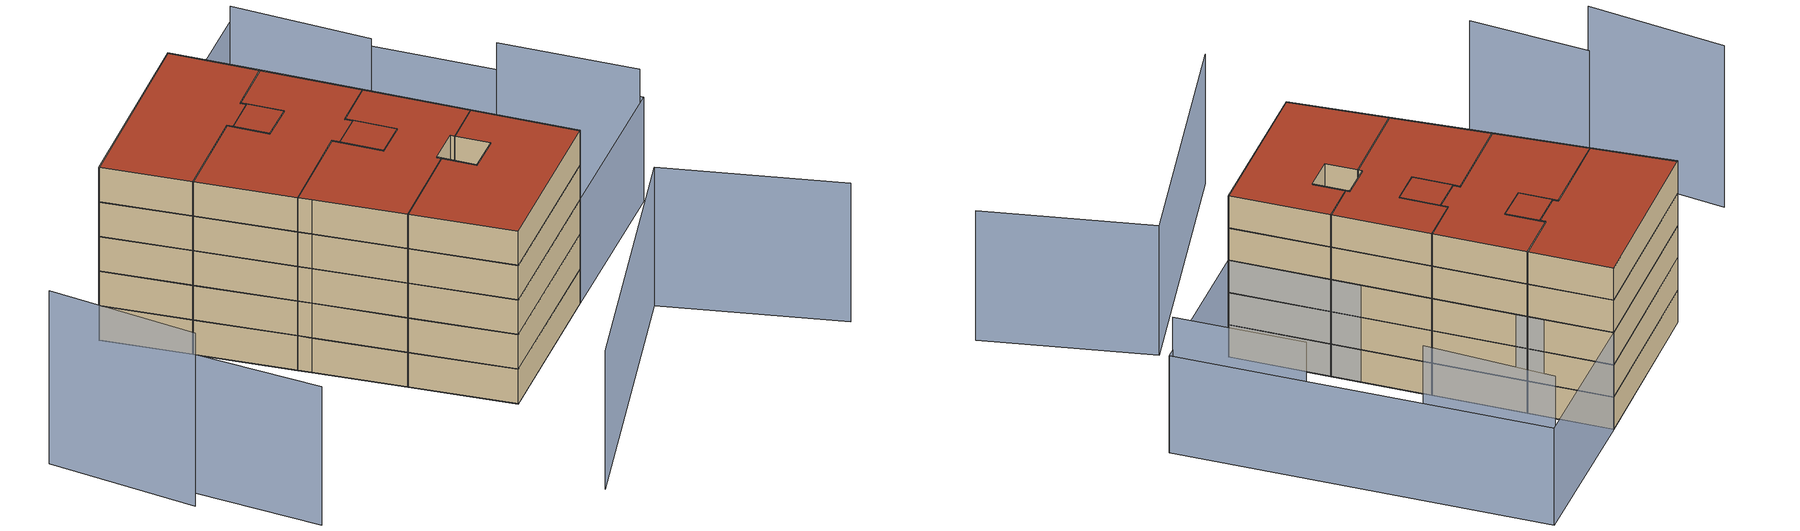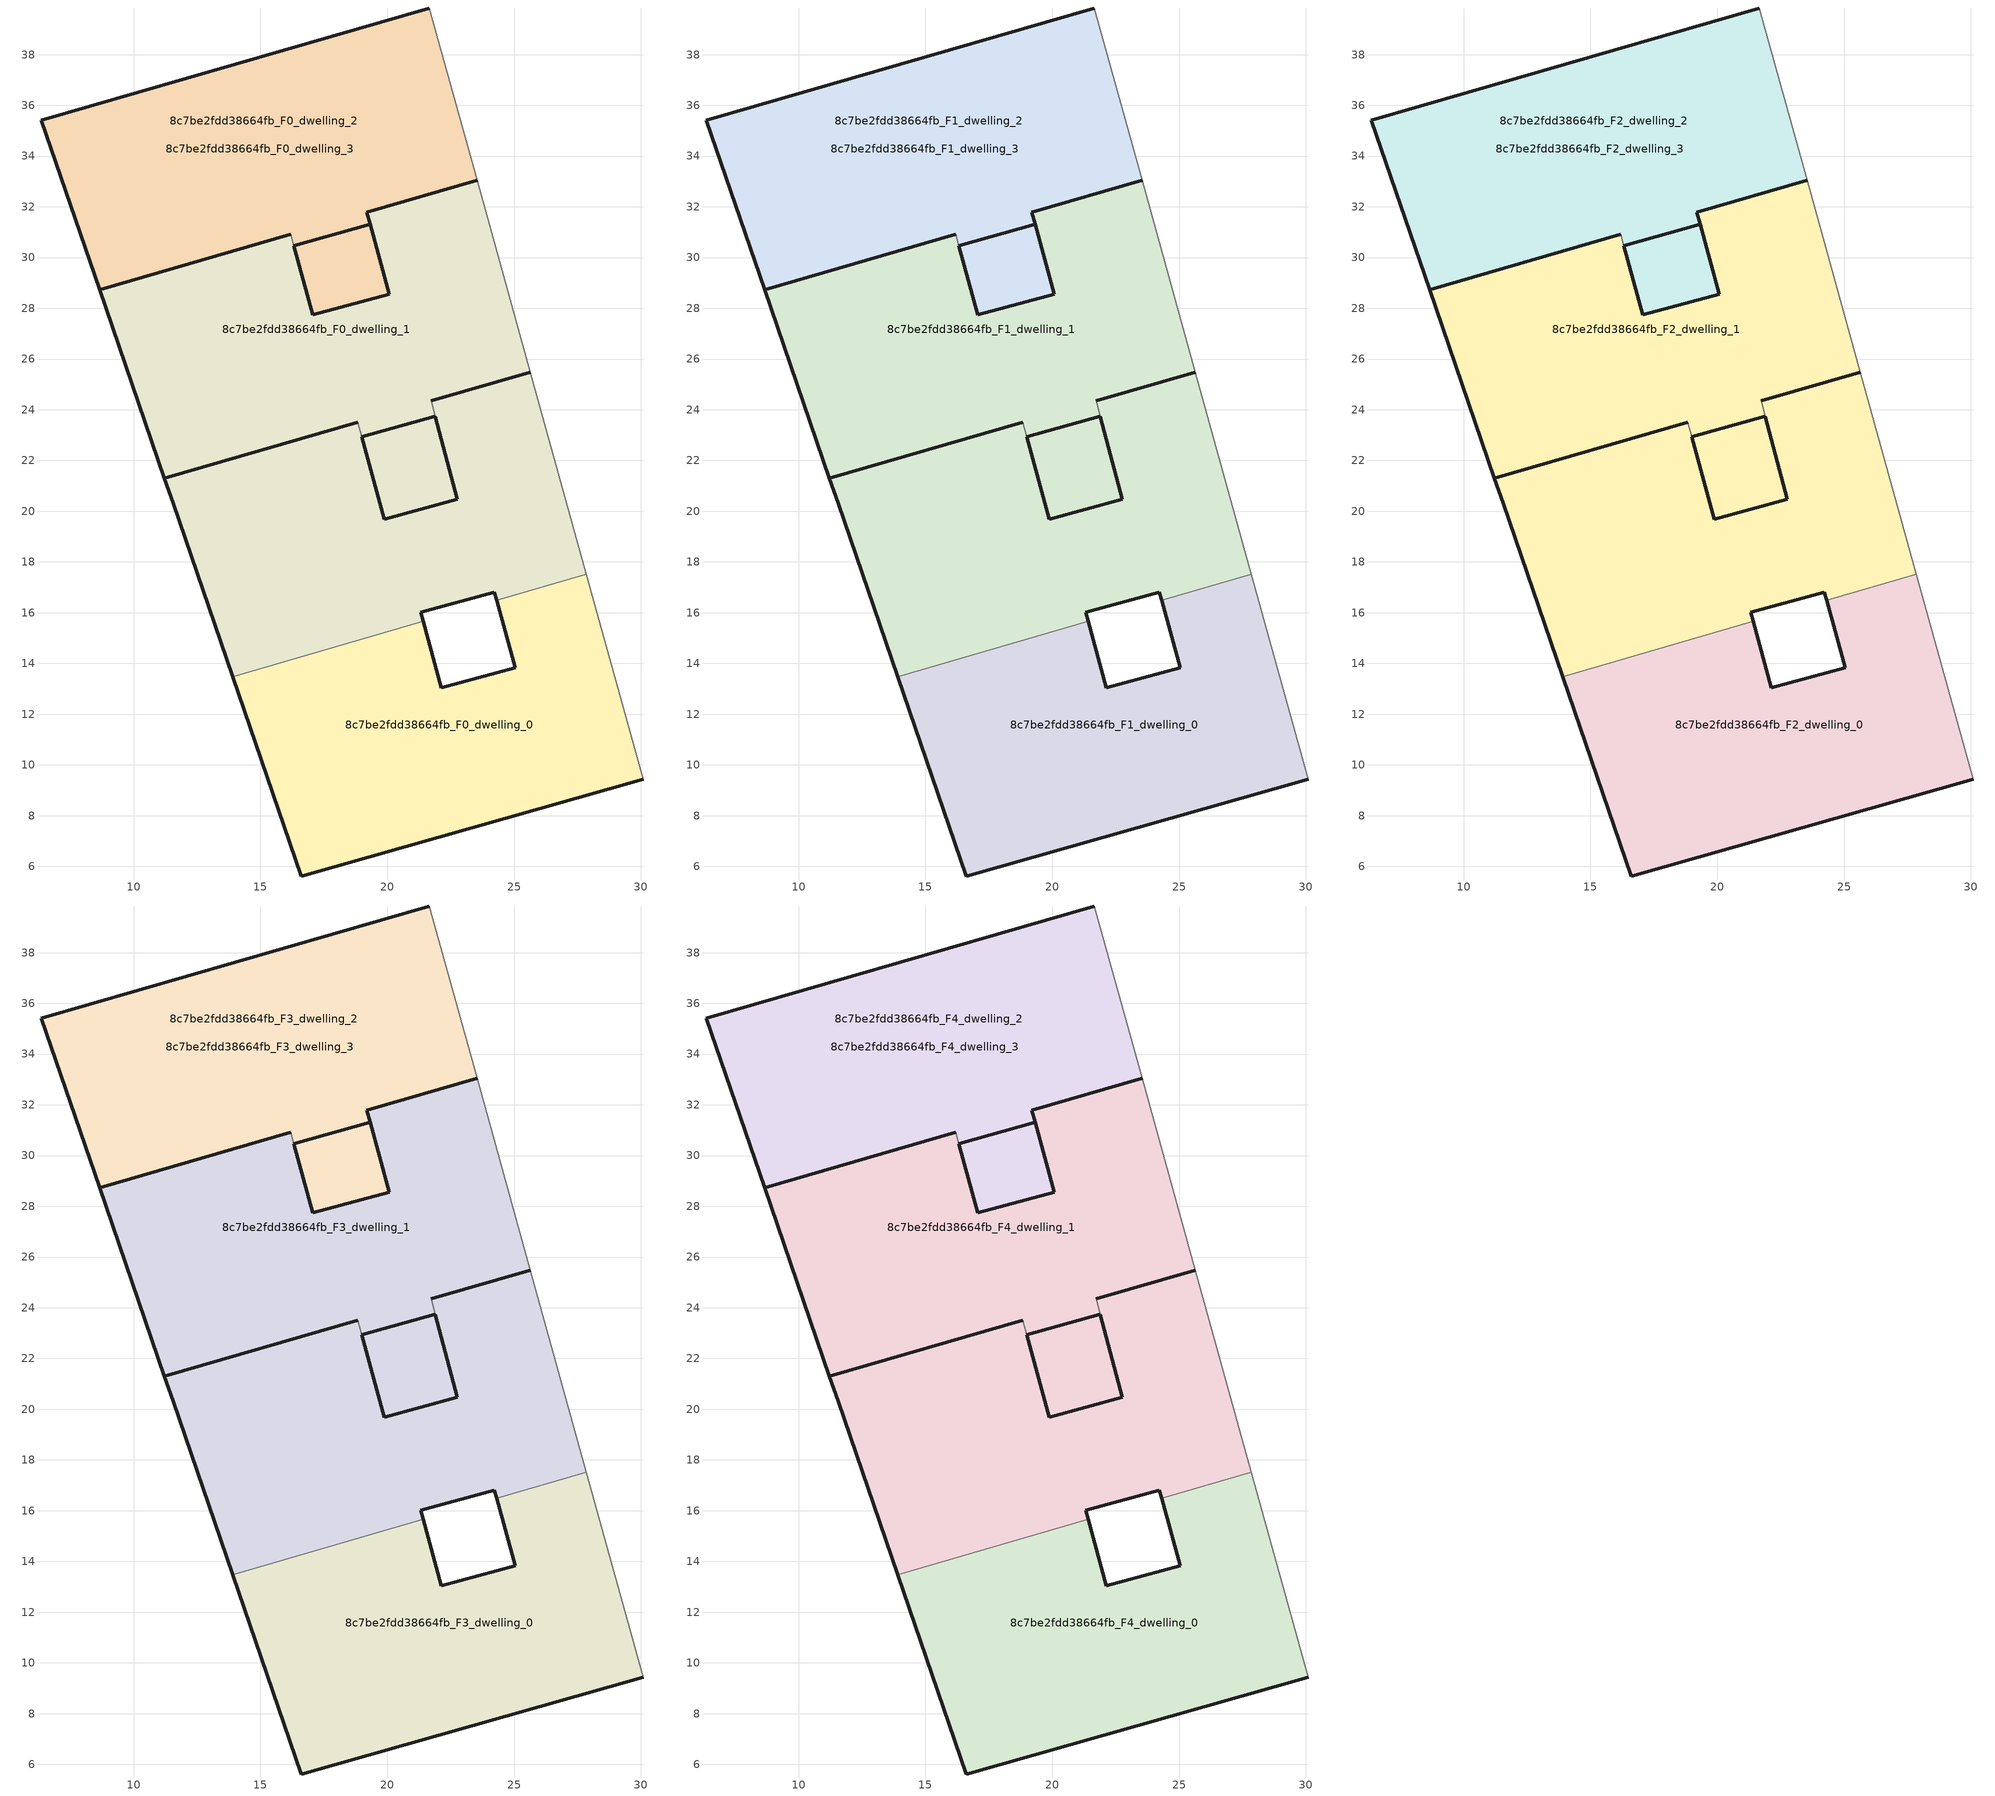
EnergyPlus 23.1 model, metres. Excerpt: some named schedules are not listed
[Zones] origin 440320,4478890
8c7be2fdd38664fb_F0_dwelling_0
 floor ground (EU_floor_Construction): 30.09,9.43 27.85,17.52 24.31,16.5 25.05,13.83 22.13,13.05 21.42,15.66 13.91,13.48 16.61,5.62 z0
 wall outside (EU_wall_Construction): 21.42,15.66 22.13,13.05 25.05,13.83 24.31,16.5 / 30.09,9.43 16.61,5.62 13.91,13.48 z0:3
 wall adiabatic (EU_wall_Construction): 27.85,17.52 30.09,9.43 z0:3
 wall to 8c7be2fdd38664fb_F0_dwelling_1 (EU_wall_Construction): 24.31,16.5 27.85,17.52 / 13.91,13.48 21.42,15.66 z0:3
8c7be2fdd38664fb_F0_dwelling_1
 floor ground (EU_floor_Construction): 25.64,25.48 23.54,33.04 19.19,31.78 19.32,31.31 19.32,31.3 20.08,28.55 17.05,27.74 16.32,30.46 16.32,30.47 16.2,30.92 16.19,30.92 8.66,28.73 11.22,21.31 18.83,23.51 18.84,23.51 18.99,22.94 21.89,23.74 21.73,24.35 z0; 27.85,17.52 25.64,25.48 21.73,24.35 21.89,23.74 21.89,23.73 22.76,20.47 19.87,19.68 18.99,22.94 18.84,23.51 11.22,21.31 11.56,20.31 13.91,13.48 21.42,15.66 21.32,16.02 24.22,16.82 24.31,16.5 z0; 18.83,23.51 11.22,21.31 18.84,23.51 z0; 22.76,20.47 21.89,23.73 21.89,23.74 18.99,22.94 19.87,19.68 z0
 wall outside (EU_wall_Construction): 18.99,22.94 19.87,19.68 22.76,20.47 21.89,23.73 21.89,23.74 / 21.73,24.35 25.64,25.48 / 24.31,16.5 24.22,16.82 21.32,16.02 21.42,15.66 / 13.91,13.48 11.56,20.31 11.22,21.31 18.83,23.51 18.84,23.51 z0:3
 wall adiabatic (EU_wall_Construction): 25.64,25.48 27.85,17.52 z0:3
 wall to 8c7be2fdd38664fb_F0_dwelling_2 (EU_wall_Construction): 18.84,23.51 18.99,22.94 / 21.89,23.74 21.73,24.35 z0:3
8c7be2fdd38664fb_F0_dwelling_2
 floor ground (EU_floor_Construction): 25.64,25.48 23.54,33.04 19.19,31.78 19.32,31.31 19.32,31.3 20.08,28.55 17.05,27.74 16.32,30.46 16.32,30.47 16.2,30.92 8.66,28.73 11.22,21.31 18.83,23.51 18.84,23.51 18.99,22.94 21.89,23.74 21.73,24.35 z0; 27.85,17.52 25.64,25.48 21.73,24.35 21.89,23.74 21.89,23.73 22.76,20.47 19.87,19.68 18.99,22.94 18.84,23.51 11.22,21.31 11.56,20.31 13.91,13.48 21.42,15.66 21.32,16.02 24.22,16.82 24.31,16.5 z0; 18.83,23.51 11.22,21.31 18.84,23.51 z0; 22.76,20.47 21.89,23.73 21.89,23.74 18.99,22.94 19.87,19.68 z0; 23.54,33.04 21.65,39.84 6.35,35.41 8.66,28.73 16.19,30.92 16.2,30.92 16.32,30.47 19.32,31.31 19.19,31.78 z0; 20.08,28.55 19.32,31.3 19.32,31.31 16.32,30.47 16.32,30.46 17.05,27.74 z0; 16.19,30.92 8.66,28.73 16.2,30.92 z0
 wall outside (EU_wall_Construction): 16.32,30.47 16.32,30.46 17.05,27.74 20.08,28.55 19.32,31.3 19.32,31.31 19.19,31.78 19.2,31.78 23.54,33.04 / 25.64,25.48 21.73,24.35 / 21.89,23.74 18.99,22.94 / 18.84,23.51 11.22,21.31 8.66,28.73 16.2,30.92 z0:3
 wall adiabatic (EU_wall_Construction): 23.54,33.04 25.64,25.48 z0:3
 wall to 8c7be2fdd38664fb_F0_dwelling_3 (EU_wall_Construction): 16.2,30.92 16.32,30.47 z0:3
8c7be2fdd38664fb_F0_dwelling_3
 floor ground (EU_floor_Construction): 25.64,25.48 23.54,33.04 19.19,31.78 19.32,31.31 19.32,31.3 20.08,28.55 17.05,27.74 16.32,30.46 16.32,30.47 16.2,30.92 8.66,28.73 11.22,21.31 18.84,23.51 18.99,22.94 21.89,23.74 21.73,24.35 z0; 16.19,30.92 8.66,28.73 16.2,30.92 z0; 23.54,33.04 21.65,39.84 6.35,35.41 8.66,28.73 16.19,30.92 16.2,30.92 16.32,30.47 19.32,31.31 19.19,31.78 z0; 20.08,28.55 19.32,31.3 19.32,31.31 16.32,30.47 16.32,30.46 17.05,27.74 z0
 wall outside (EU_wall_Construction): 16.2,30.92 8.66,28.73 6.35,35.41 21.65,39.84 / 23.54,33.04 19.19,31.78 19.32,31.31 16.32,30.47 z0:3
 wall adiabatic (EU_wall_Construction): 21.65,39.84 23.54,33.04 z0:3
8c7be2fdd38664fb_F1_dwelling_0
 floor to 8c7be2fdd38664fb_F0_dwelling_0 (EU_floor_Construction): 30.09,9.43 27.85,17.52 24.31,16.5 25.05,13.83 22.13,13.05 21.42,15.66 13.91,13.48 16.61,5.62 z3
 wall outside (EU_wall_Construction): 21.42,15.66 22.13,13.05 25.05,13.83 24.31,16.5 / 30.09,9.43 16.61,5.62 13.91,13.48 z3:6
 wall adiabatic (EU_wall_Construction): 27.85,17.52 30.09,9.43 z3:6
 wall to 8c7be2fdd38664fb_F1_dwelling_1 (EU_wall_Construction): 24.31,16.5 27.85,17.52 / 13.91,13.48 21.42,15.66 z3:6
8c7be2fdd38664fb_F1_dwelling_1
 floor outside (EU_floor_Construction): 27.85,17.52 25.64,25.48 21.73,24.35 21.89,23.74 21.89,23.73 22.76,20.47 19.87,19.68 18.99,22.94 18.84,23.51 11.22,21.31 11.56,20.31 13.91,13.48 21.42,15.66 21.32,16.02 24.22,16.82 24.31,16.5 z3; 22.76,20.47 21.89,23.73 21.89,23.74 18.99,22.94 19.87,19.68 z3
 floor to 8c7be2fdd38664fb_F0_dwelling_1 (EU_floor_Construction): 25.64,25.48 23.54,33.04 19.19,31.78 19.32,31.31 19.32,31.3 20.08,28.55 17.05,27.74 16.32,30.46 16.32,30.47 16.2,30.92 16.19,30.92 8.66,28.73 11.22,21.31 18.83,23.51 18.84,23.51 18.99,22.94 21.89,23.74 21.73,24.35 z3
 floor to 8c7be2fdd38664fb_F0_dwelling_2 (EU_floor_Construction): 18.83,23.51 11.22,21.31 18.84,23.51 z3
 wall outside (EU_wall_Construction): 18.99,22.94 19.87,19.68 22.76,20.47 21.89,23.73 21.89,23.74 / 21.73,24.35 25.64,25.48 / 24.31,16.5 24.22,16.82 21.32,16.02 21.42,15.66 / 13.91,13.48 11.56,20.31 11.22,21.31 18.83,23.51 18.84,23.51 z3:6
 wall adiabatic (EU_wall_Construction): 25.64,25.48 27.85,17.52 z3:6
 wall to 8c7be2fdd38664fb_F1_dwelling_2 (EU_wall_Construction): 18.84,23.51 18.99,22.94 / 21.89,23.74 21.73,24.35 z3:6
8c7be2fdd38664fb_F1_dwelling_2
 floor outside (EU_floor_Construction): 23.54,33.04 21.65,39.84 6.35,35.41 8.66,28.73 16.19,30.92 16.2,30.92 16.32,30.47 19.32,31.31 19.19,31.78 z3; 20.08,28.55 19.32,31.3 19.32,31.31 16.32,30.47 16.32,30.46 17.05,27.74 z3
 floor to 8c7be2fdd38664fb_F0_dwelling_2 (EU_floor_Construction): 25.64,25.48 23.54,33.04 19.19,31.78 19.32,31.31 19.32,31.3 20.08,28.55 17.05,27.74 16.32,30.46 16.32,30.47 16.2,30.92 8.66,28.73 11.22,21.31 18.83,23.51 18.84,23.51 18.99,22.94 21.89,23.74 21.73,24.35 z3; 27.85,17.52 25.64,25.48 21.73,24.35 21.89,23.74 21.89,23.73 22.76,20.47 19.87,19.68 18.99,22.94 18.84,23.51 11.22,21.31 11.56,20.31 13.91,13.48 21.42,15.66 21.32,16.02 24.22,16.82 24.31,16.5 z3; 18.83,23.51 11.22,21.31 18.84,23.51 z3; 22.76,20.47 21.89,23.73 21.89,23.74 18.99,22.94 19.87,19.68 z3
 floor to 8c7be2fdd38664fb_F0_dwelling_3 (EU_floor_Construction): 16.19,30.92 8.66,28.73 16.2,30.92 z3
 wall outside (EU_wall_Construction): 16.32,30.47 16.32,30.46 17.05,27.74 20.08,28.55 19.32,31.3 19.32,31.31 19.19,31.78 19.2,31.78 23.54,33.04 / 25.64,25.48 21.73,24.35 / 21.89,23.74 18.99,22.94 / 18.84,23.51 11.22,21.31 8.66,28.73 16.2,30.92 z3:6
 wall adiabatic (EU_wall_Construction): 23.54,33.04 25.64,25.48 z3:6
 wall to 8c7be2fdd38664fb_F1_dwelling_3 (EU_wall_Construction): 16.2,30.92 16.32,30.47 z3:6
8c7be2fdd38664fb_F1_dwelling_3
 floor to 8c7be2fdd38664fb_F0_dwelling_3 (EU_floor_Construction): 23.54,33.04 21.65,39.84 6.35,35.41 8.66,28.73 16.19,30.92 16.2,30.92 16.32,30.47 19.32,31.31 19.19,31.78 z3; 16.19,30.92 8.66,28.73 16.2,30.92 z3; 25.64,25.48 23.54,33.04 19.19,31.78 19.32,31.31 19.32,31.3 20.08,28.55 17.05,27.74 16.32,30.46 16.32,30.47 16.2,30.92 8.66,28.73 11.22,21.31 18.84,23.51 18.99,22.94 21.89,23.74 21.73,24.35 z3; 20.08,28.55 19.32,31.3 19.32,31.31 16.32,30.47 16.32,30.46 17.05,27.74 z3
 wall outside (EU_wall_Construction): 16.2,30.92 8.66,28.73 6.35,35.41 21.65,39.84 / 23.54,33.04 19.19,31.78 19.32,31.31 16.32,30.47 z3:6
 wall adiabatic (EU_wall_Construction): 21.65,39.84 23.54,33.04 z3:6
8c7be2fdd38664fb_F2_dwelling_0
 floor to 8c7be2fdd38664fb_F1_dwelling_0 (EU_floor_Construction): 30.09,9.43 27.85,17.52 24.31,16.5 25.05,13.83 22.13,13.05 21.42,15.66 13.91,13.48 16.61,5.62 z6
 wall outside (EU_wall_Construction): 21.42,15.66 22.13,13.05 25.05,13.83 24.31,16.5 / 30.09,9.43 16.61,5.62 13.91,13.48 z6:9
 wall adiabatic (EU_wall_Construction): 27.85,17.52 30.09,9.43 z6:9
 wall to 8c7be2fdd38664fb_F2_dwelling_1 (EU_wall_Construction): 24.31,16.5 27.85,17.52 / 13.91,13.48 21.42,15.66 z6:9
8c7be2fdd38664fb_F2_dwelling_1
 floor outside (EU_floor_Construction): 27.85,17.52 25.64,25.48 21.73,24.35 21.89,23.74 21.89,23.73 22.76,20.47 19.87,19.68 18.99,22.94 18.84,23.51 11.22,21.31 11.56,20.31 13.91,13.48 21.42,15.66 21.32,16.02 24.22,16.82 24.31,16.5 z6; 22.76,20.47 21.89,23.73 21.89,23.74 18.99,22.94 19.87,19.68 z6
 floor to 8c7be2fdd38664fb_F1_dwelling_1 (EU_floor_Construction): 25.64,25.48 23.54,33.04 19.19,31.78 19.32,31.31 19.32,31.3 20.08,28.55 17.05,27.74 16.32,30.46 16.32,30.47 16.2,30.92 16.19,30.92 8.66,28.73 11.22,21.31 18.83,23.51 18.84,23.51 18.99,22.94 21.89,23.74 21.73,24.35 z6
 floor to 8c7be2fdd38664fb_F1_dwelling_2 (EU_floor_Construction): 18.83,23.51 11.22,21.31 18.84,23.51 z6
 wall outside (EU_wall_Construction): 18.99,22.94 19.87,19.68 22.76,20.47 21.89,23.73 21.89,23.74 / 21.73,24.35 25.64,25.48 / 24.31,16.5 24.22,16.82 21.32,16.02 21.42,15.66 / 13.91,13.48 11.56,20.31 11.22,21.31 18.83,23.51 18.84,23.51 z6:9
 wall adiabatic (EU_wall_Construction): 25.64,25.48 27.85,17.52 z6:9
 wall to 8c7be2fdd38664fb_F2_dwelling_2 (EU_wall_Construction): 18.84,23.51 18.99,22.94 / 21.89,23.74 21.73,24.35 z6:9
8c7be2fdd38664fb_F2_dwelling_2
 floor outside (EU_floor_Construction): 23.54,33.04 21.65,39.84 6.35,35.41 8.66,28.73 16.19,30.92 16.2,30.92 16.32,30.47 19.32,31.31 19.19,31.78 z6; 20.08,28.55 19.32,31.3 19.32,31.31 16.32,30.47 16.32,30.46 17.05,27.74 z6
 floor to 8c7be2fdd38664fb_F1_dwelling_2 (EU_floor_Construction): 25.64,25.48 23.54,33.04 19.19,31.78 19.32,31.31 19.32,31.3 20.08,28.55 17.05,27.74 16.32,30.46 16.32,30.47 16.2,30.92 8.66,28.73 11.22,21.31 18.83,23.51 18.84,23.51 18.99,22.94 21.89,23.74 21.73,24.35 z6; 27.85,17.52 25.64,25.48 21.73,24.35 21.89,23.74 21.89,23.73 22.76,20.47 19.87,19.68 18.99,22.94 18.84,23.51 11.22,21.31 11.56,20.31 13.91,13.48 21.42,15.66 21.32,16.02 24.22,16.82 24.31,16.5 z6; 18.83,23.51 11.22,21.31 18.84,23.51 z6; 22.76,20.47 21.89,23.73 21.89,23.74 18.99,22.94 19.87,19.68 z6
 floor to 8c7be2fdd38664fb_F1_dwelling_3 (EU_floor_Construction): 16.19,30.92 8.66,28.73 16.2,30.92 z6
 wall outside (EU_wall_Construction): 16.32,30.47 16.32,30.46 17.05,27.74 20.08,28.55 19.32,31.3 19.32,31.31 19.19,31.78 19.2,31.78 23.54,33.04 / 25.64,25.48 21.73,24.35 / 21.89,23.74 18.99,22.94 / 18.84,23.51 11.22,21.31 8.66,28.73 16.2,30.92 z6:9
 wall adiabatic (EU_wall_Construction): 23.54,33.04 25.64,25.48 z6:9
 wall to 8c7be2fdd38664fb_F2_dwelling_3 (EU_wall_Construction): 16.2,30.92 16.32,30.47 z6:9
8c7be2fdd38664fb_F2_dwelling_3
 floor to 8c7be2fdd38664fb_F1_dwelling_3 (EU_floor_Construction): 23.54,33.04 21.65,39.84 6.35,35.41 8.66,28.73 16.19,30.92 16.2,30.92 16.32,30.47 19.32,31.31 19.19,31.78 z6; 16.19,30.92 8.66,28.73 16.2,30.92 z6; 25.64,25.48 23.54,33.04 19.19,31.78 19.32,31.31 19.32,31.3 20.08,28.55 17.05,27.74 16.32,30.46 16.32,30.47 16.2,30.92 8.66,28.73 11.22,21.31 18.84,23.51 18.99,22.94 21.89,23.74 21.73,24.35 z6; 20.08,28.55 19.32,31.3 19.32,31.31 16.32,30.47 16.32,30.46 17.05,27.74 z6
 wall outside (EU_wall_Construction): 16.2,30.92 8.66,28.73 6.35,35.41 21.65,39.84 / 23.54,33.04 19.19,31.78 19.32,31.31 16.32,30.47 z6:9
 wall adiabatic (EU_wall_Construction): 21.65,39.84 23.54,33.04 z6:9
8c7be2fdd38664fb_F3_dwelling_0
 floor to 8c7be2fdd38664fb_F2_dwelling_0 (EU_floor_Construction): 30.09,9.43 27.85,17.52 24.31,16.5 25.05,13.83 22.13,13.05 21.42,15.66 13.91,13.48 16.61,5.62 z9
 wall outside (EU_wall_Construction): 21.42,15.66 22.13,13.05 25.05,13.83 24.31,16.5 / 30.09,9.43 16.61,5.62 13.91,13.48 z9:12
 wall adiabatic (EU_wall_Construction): 27.85,17.52 30.09,9.43 z9:12
 wall to 8c7be2fdd38664fb_F3_dwelling_1 (EU_wall_Construction): 24.31,16.5 27.85,17.52 / 13.91,13.48 21.42,15.66 z9:12
8c7be2fdd38664fb_F3_dwelling_1
 floor outside (EU_floor_Construction): 27.85,17.52 25.64,25.48 21.73,24.35 21.89,23.74 21.89,23.73 22.76,20.47 19.87,19.68 18.99,22.94 18.84,23.51 11.22,21.31 11.56,20.31 13.91,13.48 21.42,15.66 21.32,16.02 24.22,16.82 24.31,16.5 z9; 22.76,20.47 21.89,23.73 21.89,23.74 18.99,22.94 19.87,19.68 z9
 floor to 8c7be2fdd38664fb_F2_dwelling_1 (EU_floor_Construction): 25.64,25.48 23.54,33.04 19.19,31.78 19.32,31.31 19.32,31.3 20.08,28.55 17.05,27.74 16.32,30.46 16.32,30.47 16.2,30.92 16.19,30.92 8.66,28.73 11.22,21.31 18.83,23.51 18.84,23.51 18.99,22.94 21.89,23.74 21.73,24.35 z9
 floor to 8c7be2fdd38664fb_F2_dwelling_2 (EU_floor_Construction): 18.83,23.51 11.22,21.31 18.84,23.51 z9
 wall outside (EU_wall_Construction): 18.99,22.94 19.87,19.68 22.76,20.47 21.89,23.73 21.89,23.74 / 21.73,24.35 25.64,25.48 / 24.31,16.5 24.22,16.82 21.32,16.02 21.42,15.66 / 13.91,13.48 11.56,20.31 11.22,21.31 18.83,23.51 18.84,23.51 z9:12
 wall adiabatic (EU_wall_Construction): 25.64,25.48 27.85,17.52 z9:12
 wall to 8c7be2fdd38664fb_F3_dwelling_2 (EU_wall_Construction): 18.84,23.51 18.99,22.94 / 21.89,23.74 21.73,24.35 z9:12
8c7be2fdd38664fb_F3_dwelling_2
 floor outside (EU_floor_Construction): 23.54,33.04 21.65,39.84 6.35,35.41 8.66,28.73 16.19,30.92 16.2,30.92 16.32,30.47 19.32,31.31 19.19,31.78 z9; 20.08,28.55 19.32,31.3 19.32,31.31 16.32,30.47 16.32,30.46 17.05,27.74 z9
 floor to 8c7be2fdd38664fb_F2_dwelling_2 (EU_floor_Construction): 25.64,25.48 23.54,33.04 19.19,31.78 19.32,31.31 19.32,31.3 20.08,28.55 17.05,27.74 16.32,30.46 16.32,30.47 16.2,30.92 8.66,28.73 11.22,21.31 18.83,23.51 18.84,23.51 18.99,22.94 21.89,23.74 21.73,24.35 z9; 27.85,17.52 25.64,25.48 21.73,24.35 21.89,23.74 21.89,23.73 22.76,20.47 19.87,19.68 18.99,22.94 18.84,23.51 11.22,21.31 11.56,20.31 13.91,13.48 21.42,15.66 21.32,16.02 24.22,16.82 24.31,16.5 z9; 18.83,23.51 11.22,21.31 18.84,23.51 z9; 22.76,20.47 21.89,23.73 21.89,23.74 18.99,22.94 19.87,19.68 z9
 floor to 8c7be2fdd38664fb_F2_dwelling_3 (EU_floor_Construction): 16.19,30.92 8.66,28.73 16.2,30.92 z9
 wall outside (EU_wall_Construction): 16.32,30.47 16.32,30.46 17.05,27.74 20.08,28.55 19.32,31.3 19.32,31.31 19.19,31.78 19.2,31.78 23.54,33.04 / 25.64,25.48 21.73,24.35 / 21.89,23.74 18.99,22.94 / 18.84,23.51 11.22,21.31 8.66,28.73 16.2,30.92 z9:12
 wall adiabatic (EU_wall_Construction): 23.54,33.04 25.64,25.48 z9:12
 wall to 8c7be2fdd38664fb_F3_dwelling_3 (EU_wall_Construction): 16.2,30.92 16.32,30.47 z9:12
8c7be2fdd38664fb_F3_dwelling_3
 floor to 8c7be2fdd38664fb_F2_dwelling_3 (EU_floor_Construction): 23.54,33.04 21.65,39.84 6.35,35.41 8.66,28.73 16.19,30.92 16.2,30.92 16.32,30.47 19.32,31.31 19.19,31.78 z9; 16.19,30.92 8.66,28.73 16.2,30.92 z9; 25.64,25.48 23.54,33.04 19.19,31.78 19.32,31.31 19.32,31.3 20.08,28.55 17.05,27.74 16.32,30.46 16.32,30.47 16.2,30.92 8.66,28.73 11.22,21.31 18.84,23.51 18.99,22.94 21.89,23.74 21.73,24.35 z9; 20.08,28.55 19.32,31.3 19.32,31.31 16.32,30.47 16.32,30.46 17.05,27.74 z9
 wall outside (EU_wall_Construction): 16.2,30.92 8.66,28.73 6.35,35.41 21.65,39.84 / 23.54,33.04 19.19,31.78 19.32,31.31 16.32,30.47 z9:12
 wall adiabatic (EU_wall_Construction): 21.65,39.84 23.54,33.04 z9:12
8c7be2fdd38664fb_F4_dwelling_0
 floor to 8c7be2fdd38664fb_F3_dwelling_0 (EU_floor_Construction): 30.09,9.43 27.85,17.52 24.31,16.5 25.05,13.83 22.13,13.05 21.42,15.66 13.91,13.48 16.61,5.62 z12
 wall outside (EU_wall_Construction): 21.42,15.66 22.13,13.05 25.05,13.83 24.31,16.5 / 30.09,9.43 16.61,5.62 13.91,13.48 z12:15
 wall adiabatic (EU_wall_Construction): 27.85,17.52 30.09,9.43 z12:15
 wall to 8c7be2fdd38664fb_F4_dwelling_1 (EU_wall_Construction): 24.31,16.5 27.85,17.52 / 13.91,13.48 21.42,15.66 z12:15
 roof outside (EU_roof_Construction): 27.85,17.52 30.09,9.43 16.61,5.62 13.91,13.48 21.42,15.66 22.13,13.05 25.05,13.83 24.31,16.5 z15
8c7be2fdd38664fb_F4_dwelling_1
 floor outside (EU_floor_Construction): 27.85,17.52 25.64,25.48 21.73,24.35 21.89,23.74 21.89,23.73 22.76,20.47 19.87,19.68 18.99,22.94 18.84,23.51 11.22,21.31 11.56,20.31 13.91,13.48 21.42,15.66 21.32,16.02 24.22,16.82 24.31,16.5 z12; 22.76,20.47 21.89,23.73 21.89,23.74 18.99,22.94 19.87,19.68 z12
 floor to 8c7be2fdd38664fb_F3_dwelling_1 (EU_floor_Construction): 25.64,25.48 23.54,33.04 19.19,31.78 19.32,31.31 19.32,31.3 20.08,28.55 17.05,27.74 16.32,30.46 16.32,30.47 16.2,30.92 16.19,30.92 8.66,28.73 11.22,21.31 18.83,23.51 18.84,23.51 18.99,22.94 21.89,23.74 21.73,24.35 z12
 floor to 8c7be2fdd38664fb_F3_dwelling_2 (EU_floor_Construction): 18.83,23.51 11.22,21.31 18.84,23.51 z12
 wall outside (EU_wall_Construction): 18.99,22.94 19.87,19.68 22.76,20.47 21.89,23.73 21.89,23.74 / 21.73,24.35 25.64,25.48 / 24.31,16.5 24.22,16.82 21.32,16.02 21.42,15.66 / 13.91,13.48 11.56,20.31 11.22,21.31 18.83,23.51 18.84,23.51 z12:15
 wall adiabatic (EU_wall_Construction): 25.64,25.48 27.85,17.52 z12:15
 wall to 8c7be2fdd38664fb_F4_dwelling_2 (EU_wall_Construction): 18.84,23.51 18.99,22.94 / 21.89,23.74 21.73,24.35 z12:15
 roof outside (EU_roof_Construction): 23.54,33.04 25.64,25.48 21.73,24.35 21.89,23.74 18.99,22.94 18.84,23.51 18.83,23.51 11.22,21.31 8.66,28.73 16.19,30.92 16.2,30.92 16.32,30.47 16.32,30.46 17.05,27.74 20.08,28.55 19.32,31.3 19.32,31.31 19.19,31.78 z15; 25.64,25.48 27.85,17.52 24.31,16.5 24.22,16.82 21.32,16.02 21.42,15.66 13.91,13.48 11.56,20.31 11.22,21.31 18.84,23.51 18.99,22.94 19.87,19.68 22.76,20.47 21.89,23.73 21.89,23.74 21.73,24.35 z15; 18.84,23.51 11.22,21.31 18.83,23.51 z15; 21.89,23.73 22.76,20.47 19.87,19.68 18.99,22.94 21.89,23.74 z15
8c7be2fdd38664fb_F4_dwelling_2
 floor outside (EU_floor_Construction): 23.54,33.04 21.65,39.84 6.35,35.41 8.66,28.73 16.19,30.92 16.2,30.92 16.32,30.47 19.32,31.31 19.19,31.78 z12; 20.08,28.55 19.32,31.3 19.32,31.31 16.32,30.47 16.32,30.46 17.05,27.74 z12
 floor to 8c7be2fdd38664fb_F3_dwelling_2 (EU_floor_Construction): 25.64,25.48 23.54,33.04 19.19,31.78 19.32,31.31 19.32,31.3 20.08,28.55 17.05,27.74 16.32,30.46 16.32,30.47 16.2,30.92 8.66,28.73 11.22,21.31 18.83,23.51 18.84,23.51 18.99,22.94 21.89,23.74 21.73,24.35 z12; 27.85,17.52 25.64,25.48 21.73,24.35 21.89,23.74 21.89,23.73 22.76,20.47 19.87,19.68 18.99,22.94 18.84,23.51 11.22,21.31 11.56,20.31 13.91,13.48 21.42,15.66 21.32,16.02 24.22,16.82 24.31,16.5 z12; 18.83,23.51 11.22,21.31 18.84,23.51 z12; 22.76,20.47 21.89,23.73 21.89,23.74 18.99,22.94 19.87,19.68 z12
 floor to 8c7be2fdd38664fb_F3_dwelling_3 (EU_floor_Construction): 16.19,30.92 8.66,28.73 16.2,30.92 z12
 wall outside (EU_wall_Construction): 16.32,30.47 16.32,30.46 17.05,27.74 20.08,28.55 19.32,31.3 19.32,31.31 19.19,31.78 19.2,31.78 23.54,33.04 / 25.64,25.48 21.73,24.35 / 21.89,23.74 18.99,22.94 / 18.84,23.51 11.22,21.31 8.66,28.73 16.2,30.92 z12:15
 wall adiabatic (EU_wall_Construction): 23.54,33.04 25.64,25.48 z12:15
 wall to 8c7be2fdd38664fb_F4_dwelling_3 (EU_wall_Construction): 16.2,30.92 16.32,30.47 z12:15
 roof outside (EU_roof_Construction): 23.54,33.04 25.64,25.48 21.73,24.35 21.89,23.74 18.99,22.94 18.84,23.51 18.83,23.51 11.22,21.31 8.66,28.73 16.2,30.92 16.32,30.47 16.32,30.46 17.05,27.74 20.08,28.55 19.32,31.3 19.32,31.31 19.19,31.78 z15; 25.64,25.48 27.85,17.52 24.31,16.5 24.22,16.82 21.32,16.02 21.42,15.66 13.91,13.48 11.56,20.31 11.22,21.31 18.84,23.51 18.99,22.94 19.87,19.68 22.76,20.47 21.89,23.73 21.89,23.74 21.73,24.35 z15; 18.84,23.51 11.22,21.31 18.83,23.51 z15; 21.89,23.73 22.76,20.47 19.87,19.68 18.99,22.94 21.89,23.74 z15; 16.2,30.92 8.66,28.73 16.19,30.92 z15; 21.65,39.84 23.54,33.04 19.19,31.78 19.32,31.31 16.32,30.47 16.2,30.92 16.19,30.92 8.66,28.73 6.35,35.41 z15; 19.32,31.3 20.08,28.55 17.05,27.74 16.32,30.46 16.32,30.47 19.32,31.31 z15
8c7be2fdd38664fb_F4_dwelling_3
 floor to 8c7be2fdd38664fb_F3_dwelling_3 (EU_floor_Construction): 23.54,33.04 21.65,39.84 6.35,35.41 8.66,28.73 16.19,30.92 16.2,30.92 16.32,30.47 19.32,31.31 19.19,31.78 z12; 16.19,30.92 8.66,28.73 16.2,30.92 z12; 25.64,25.48 23.54,33.04 19.19,31.78 19.32,31.31 19.32,31.3 20.08,28.55 17.05,27.74 16.32,30.46 16.32,30.47 16.2,30.92 8.66,28.73 11.22,21.31 18.84,23.51 18.99,22.94 21.89,23.74 21.73,24.35 z12; 20.08,28.55 19.32,31.3 19.32,31.31 16.32,30.47 16.32,30.46 17.05,27.74 z12
 wall outside (EU_wall_Construction): 16.2,30.92 8.66,28.73 6.35,35.41 21.65,39.84 / 23.54,33.04 19.19,31.78 19.32,31.31 16.32,30.47 z12:15
 wall adiabatic (EU_wall_Construction): 21.65,39.84 23.54,33.04 z12:15
 roof outside (EU_roof_Construction): 16.2,30.92 8.66,28.73 16.19,30.92 z15; 21.65,39.84 23.54,33.04 19.19,31.78 19.32,31.31 16.32,30.47 16.2,30.92 16.19,30.92 8.66,28.73 6.35,35.41 z15; 23.54,33.04 25.64,25.48 21.73,24.35 21.89,23.74 18.99,22.94 18.84,23.51 11.22,21.31 8.66,28.73 16.2,30.92 16.32,30.47 16.32,30.46 17.05,27.74 20.08,28.55 19.32,31.3 19.32,31.31 19.19,31.78 z15; 19.32,31.3 20.08,28.55 17.05,27.74 16.32,30.46 16.32,30.47 19.32,31.31 z15
shading: 10.9,-5.89 32.85,4.83 / 32.85,4.83 39.17,-8.1 / -6.32,18.4 -4.56,8.36 / 42.89,12.98 39.94,23.5 / 35.23,31.27 33.02,42.16 z0:12; -9.09,29.19 -7.72,17.33 z0:15; 30.09,9.43 21.65,39.84 / 21.65,39.84 35.32,43.63 / 35.32,43.63 43.76,13.23 / 43.76,13.23 30.09,9.43 z0:9
[Building]
EU S2 Campaign: North Axis=0; Terrain=City; Solar Distribution=FullExterior
[Site:Location]
Madrid: Latitude=40.5; Longitude=-3.5; Time Zone=1; Elevation=609
[SizingPeriod:WeatherFileDays]
AnnualSizingPeriod: Begin Month=1; Begin Day of Month=1; End Month=12; End Day of Month=31; Day of Week for Start Day=Monday; Use Weather File Daylight Saving Period=No; Use Weather File Rain and Snow Indicators=No
[MATERIAL]
EU_InternalMass_Material: Roughness=MediumRough; Thickness=0.1; Conductivity=1; Density=1800; Specific Heat=900; Thermal Absorptance=0.9; Solar Absorptance=0.7; Visible Absorptance=0.7
[MATERIAL:NOMASS] Roughness=MediumRough; Thermal Absorptance=0.9; Solar Absorptance=0.7; Visible Absorptance=0.7
Name | Thermal Resistance
EU_wall_NoMass | 0.609216
EU_roof_NoMass | 0.513268
EU_floor_NoMass | 0.568163
[CONSTRUCTION]
EU_wall_Construction: EU_wall_NoMass
EU_roof_Construction: EU_roof_NoMass
EU_floor_Construction: EU_floor_NoMass
EU_InternalMass_Construction: EU_InternalMass_Material
[ZONE] Type=1; Multiplier=1; Ceiling Height=autocalculate; Floor Area=autocalculate; Part of Total Floor Area=Yes
Name | Volume
8c7be2fdd38664fb_F0_dwelling_0 | 332.356
8c7be2fdd38664fb_F1_dwelling_0; 8c7be2fdd38664fb_F2_dwelling_0; 8c7be2fdd38664fb_F3_dwelling_0; 8c7be2fdd38664fb_F4_dwelling_0 | 332.355
8c7be2fdd38664fb_F0_dwelling_1; 8c7be2fdd38664fb_F1_dwelling_1; 8c7be2fdd38664fb_F2_dwelling_1; 8c7be2fdd38664fb_F3_dwelling_1; 8c7be2fdd38664fb_F4_dwelling_1 | 690.681
8c7be2fdd38664fb_F0_dwelling_2; 8c7be2fdd38664fb_F1_dwelling_2; 8c7be2fdd38664fb_F2_dwelling_2; 8c7be2fdd38664fb_F3_dwelling_2; 8c7be2fdd38664fb_F4_dwelling_2 | 1054.14
8c7be2fdd38664fb_F0_dwelling_3; 8c7be2fdd38664fb_F1_dwelling_3; 8c7be2fdd38664fb_F2_dwelling_3; 8c7be2fdd38664fb_F3_dwelling_3; 8c7be2fdd38664fb_F4_dwelling_3 | 696.881
[INTERNALMASS] Construction=EU_InternalMass_Construction
Name | Zone or ZoneList | Surface Area
8c7be2fdd38664fb_F0_dwelling_0_EU_InternalMass | 8c7be2fdd38664fb_F0_dwelling_0 | 110.785
8c7be2fdd38664fb_F0_dwelling_1_EU_InternalMass | 8c7be2fdd38664fb_F0_dwelling_1 | 108.946
8c7be2fdd38664fb_F0_dwelling_2_EU_InternalMass | 8c7be2fdd38664fb_F0_dwelling_2 | 111.142
8c7be2fdd38664fb_F0_dwelling_3_EU_InternalMass | 8c7be2fdd38664fb_F0_dwelling_3 | 112.276
8c7be2fdd38664fb_F1_dwelling_0_EU_InternalMass | 8c7be2fdd38664fb_F1_dwelling_0 | 110.785
8c7be2fdd38664fb_F1_dwelling_1_EU_InternalMass | 8c7be2fdd38664fb_F1_dwelling_1 | 108.946
8c7be2fdd38664fb_F1_dwelling_2_EU_InternalMass | 8c7be2fdd38664fb_F1_dwelling_2 | 111.142
8c7be2fdd38664fb_F1_dwelling_3_EU_InternalMass | 8c7be2fdd38664fb_F1_dwelling_3 | 112.276
8c7be2fdd38664fb_F2_dwelling_0_EU_InternalMass | 8c7be2fdd38664fb_F2_dwelling_0 | 110.785
8c7be2fdd38664fb_F2_dwelling_1_EU_InternalMass | 8c7be2fdd38664fb_F2_dwelling_1 | 108.946
8c7be2fdd38664fb_F2_dwelling_2_EU_InternalMass | 8c7be2fdd38664fb_F2_dwelling_2 | 111.142
8c7be2fdd38664fb_F2_dwelling_3_EU_InternalMass | 8c7be2fdd38664fb_F2_dwelling_3 | 112.276
8c7be2fdd38664fb_F3_dwelling_0_EU_InternalMass | 8c7be2fdd38664fb_F3_dwelling_0 | 110.785
8c7be2fdd38664fb_F3_dwelling_1_EU_InternalMass | 8c7be2fdd38664fb_F3_dwelling_1 | 108.946
8c7be2fdd38664fb_F3_dwelling_2_EU_InternalMass | 8c7be2fdd38664fb_F3_dwelling_2 | 111.142
8c7be2fdd38664fb_F3_dwelling_3_EU_InternalMass | 8c7be2fdd38664fb_F3_dwelling_3 | 112.276
8c7be2fdd38664fb_F4_dwelling_0_EU_InternalMass | 8c7be2fdd38664fb_F4_dwelling_0 | 110.785
8c7be2fdd38664fb_F4_dwelling_1_EU_InternalMass | 8c7be2fdd38664fb_F4_dwelling_1 | 108.946
8c7be2fdd38664fb_F4_dwelling_2_EU_InternalMass | 8c7be2fdd38664fb_F4_dwelling_2 | 111.142
8c7be2fdd38664fb_F4_dwelling_3_EU_InternalMass | 8c7be2fdd38664fb_F4_dwelling_3 | 112.276
[OTHEREQUIPMENT] Fuel Type=Electricity; Design Level Calculation Method=Watts/Area; Power per Zone Floor Area=1; Fraction Latent=0; Fraction Radiant=0; Fraction Lost=0; Carbon Dioxide Generation Rate=0; EndUse Subcategory=EU_Step8_InternalGains
Name | Zone or ZoneList or Space or SpaceList | Schedule
EU_Step8_InternalGain_8c7be2fdd38664fb_F0_dwelling_0_f000 | 8c7be2fdd38664fb_F0_dwelling_0 | EU_Step8_GainSchedule_8c7be2fdd38664fb_F0_dwelling_0_f000
EU_Step8_InternalGain_8c7be2fdd38664fb_F0_dwelling_1_f000 | 8c7be2fdd38664fb_F0_dwelling_1 | EU_Step8_GainSchedule_8c7be2fdd38664fb_F0_dwelling_1_f000
EU_Step8_InternalGain_8c7be2fdd38664fb_F0_dwelling_2_f000 | 8c7be2fdd38664fb_F0_dwelling_2 | EU_Step8_GainSchedule_8c7be2fdd38664fb_F0_dwelling_2_f000
EU_Step8_InternalGain_8c7be2fdd38664fb_F0_dwelling_3_f000 | 8c7be2fdd38664fb_F0_dwelling_3 | EU_Step8_GainSchedule_8c7be2fdd38664fb_F0_dwelling_3_f000
EU_Step8_InternalGain_8c7be2fdd38664fb_F1_dwelling_0_f000 | 8c7be2fdd38664fb_F1_dwelling_0 | EU_Step8_GainSchedule_8c7be2fdd38664fb_F1_dwelling_0_f000
EU_Step8_InternalGain_8c7be2fdd38664fb_F1_dwelling_1_f000 | 8c7be2fdd38664fb_F1_dwelling_1 | EU_Step8_GainSchedule_8c7be2fdd38664fb_F1_dwelling_1_f000
EU_Step8_InternalGain_8c7be2fdd38664fb_F1_dwelling_2_f000 | 8c7be2fdd38664fb_F1_dwelling_2 | EU_Step8_GainSchedule_8c7be2fdd38664fb_F1_dwelling_2_f000
EU_Step8_InternalGain_8c7be2fdd38664fb_F1_dwelling_3_f000 | 8c7be2fdd38664fb_F1_dwelling_3 | EU_Step8_GainSchedule_8c7be2fdd38664fb_F1_dwelling_3_f000
EU_Step8_InternalGain_8c7be2fdd38664fb_F2_dwelling_0_f000 | 8c7be2fdd38664fb_F2_dwelling_0 | EU_Step8_GainSchedule_8c7be2fdd38664fb_F2_dwelling_0_f000
EU_Step8_InternalGain_8c7be2fdd38664fb_F2_dwelling_1_f000 | 8c7be2fdd38664fb_F2_dwelling_1 | EU_Step8_GainSchedule_8c7be2fdd38664fb_F2_dwelling_1_f000
EU_Step8_InternalGain_8c7be2fdd38664fb_F2_dwelling_2_f000 | 8c7be2fdd38664fb_F2_dwelling_2 | EU_Step8_GainSchedule_8c7be2fdd38664fb_F2_dwelling_2_f000
EU_Step8_InternalGain_8c7be2fdd38664fb_F2_dwelling_3_f000 | 8c7be2fdd38664fb_F2_dwelling_3 | EU_Step8_GainSchedule_8c7be2fdd38664fb_F2_dwelling_3_f000
EU_Step8_InternalGain_8c7be2fdd38664fb_F3_dwelling_0_f000 | 8c7be2fdd38664fb_F3_dwelling_0 | EU_Step8_GainSchedule_8c7be2fdd38664fb_F3_dwelling_0_f000
EU_Step8_InternalGain_8c7be2fdd38664fb_F3_dwelling_1_f000 | 8c7be2fdd38664fb_F3_dwelling_1 | EU_Step8_GainSchedule_8c7be2fdd38664fb_F3_dwelling_1_f000
EU_Step8_InternalGain_8c7be2fdd38664fb_F3_dwelling_2_f000 | 8c7be2fdd38664fb_F3_dwelling_2 | EU_Step8_GainSchedule_8c7be2fdd38664fb_F3_dwelling_2_f000
EU_Step8_InternalGain_8c7be2fdd38664fb_F3_dwelling_3_f000 | 8c7be2fdd38664fb_F3_dwelling_3 | EU_Step8_GainSchedule_8c7be2fdd38664fb_F3_dwelling_3_f000
EU_Step8_InternalGain_8c7be2fdd38664fb_F4_dwelling_0_f000 | 8c7be2fdd38664fb_F4_dwelling_0 | EU_Step8_GainSchedule_8c7be2fdd38664fb_F4_dwelling_0_f000
EU_Step8_InternalGain_8c7be2fdd38664fb_F4_dwelling_1_f000 | 8c7be2fdd38664fb_F4_dwelling_1 | EU_Step8_GainSchedule_8c7be2fdd38664fb_F4_dwelling_1_f000
EU_Step8_InternalGain_8c7be2fdd38664fb_F4_dwelling_2_f000 | 8c7be2fdd38664fb_F4_dwelling_2 | EU_Step8_GainSchedule_8c7be2fdd38664fb_F4_dwelling_2_f000
EU_Step8_InternalGain_8c7be2fdd38664fb_F4_dwelling_3_f000 | 8c7be2fdd38664fb_F4_dwelling_3 | EU_Step8_GainSchedule_8c7be2fdd38664fb_F4_dwelling_3_f000
[ZONEVENTILATION:DESIGNFLOWRATE] Schedule=EU_AlwaysOn; Design Flow Rate Calculation Method=AirChanges/Hour; Air Changes per Hour=0.752966; Ventilation Type=Natural; Fan Pressure Rise=0; Fan Total Efficiency=1; Constant Term Coefficient=1; Temperature Term Coefficient=0; Velocity Term Coefficient=0; Velocity Squared Term Coefficient=0; Minimum Indoor Temperature=-100; Maximum Indoor Temperature=100; Delta Temperature=-100; Minimum Outdoor Temperature=-100; Maximum Outdoor Temperature=100; Maximum Wind Speed=40
Name | Zone or ZoneList or Space or SpaceList
EU_ConstantAir_8c7be2fdd38664fb_F0_dwelling_0 | 8c7be2fdd38664fb_F0_dwelling_0
EU_ConstantAir_8c7be2fdd38664fb_F0_dwelling_1 | 8c7be2fdd38664fb_F0_dwelling_1
EU_ConstantAir_8c7be2fdd38664fb_F0_dwelling_2 | 8c7be2fdd38664fb_F0_dwelling_2
EU_ConstantAir_8c7be2fdd38664fb_F0_dwelling_3 | 8c7be2fdd38664fb_F0_dwelling_3
EU_ConstantAir_8c7be2fdd38664fb_F1_dwelling_0 | 8c7be2fdd38664fb_F1_dwelling_0
EU_ConstantAir_8c7be2fdd38664fb_F1_dwelling_1 | 8c7be2fdd38664fb_F1_dwelling_1
EU_ConstantAir_8c7be2fdd38664fb_F1_dwelling_2 | 8c7be2fdd38664fb_F1_dwelling_2
EU_ConstantAir_8c7be2fdd38664fb_F1_dwelling_3 | 8c7be2fdd38664fb_F1_dwelling_3
EU_ConstantAir_8c7be2fdd38664fb_F2_dwelling_0 | 8c7be2fdd38664fb_F2_dwelling_0
EU_ConstantAir_8c7be2fdd38664fb_F2_dwelling_1 | 8c7be2fdd38664fb_F2_dwelling_1
EU_ConstantAir_8c7be2fdd38664fb_F2_dwelling_2 | 8c7be2fdd38664fb_F2_dwelling_2
EU_ConstantAir_8c7be2fdd38664fb_F2_dwelling_3 | 8c7be2fdd38664fb_F2_dwelling_3
EU_ConstantAir_8c7be2fdd38664fb_F3_dwelling_0 | 8c7be2fdd38664fb_F3_dwelling_0
EU_ConstantAir_8c7be2fdd38664fb_F3_dwelling_1 | 8c7be2fdd38664fb_F3_dwelling_1
EU_ConstantAir_8c7be2fdd38664fb_F3_dwelling_2 | 8c7be2fdd38664fb_F3_dwelling_2
EU_ConstantAir_8c7be2fdd38664fb_F3_dwelling_3 | 8c7be2fdd38664fb_F3_dwelling_3
EU_ConstantAir_8c7be2fdd38664fb_F4_dwelling_0 | 8c7be2fdd38664fb_F4_dwelling_0
EU_ConstantAir_8c7be2fdd38664fb_F4_dwelling_1 | 8c7be2fdd38664fb_F4_dwelling_1
EU_ConstantAir_8c7be2fdd38664fb_F4_dwelling_2 | 8c7be2fdd38664fb_F4_dwelling_2
EU_ConstantAir_8c7be2fdd38664fb_F4_dwelling_3 | 8c7be2fdd38664fb_F4_dwelling_3
[HVACTEMPLATE:THERMOSTAT] Constant Heating Setpoint=20; Constant Cooling Setpoint=50
EU_HeatOnly_8c7be2fdd38664fb_F0_dwelling_0; EU_HeatOnly_8c7be2fdd38664fb_F0_dwelling_1; EU_HeatOnly_8c7be2fdd38664fb_F0_dwelling_2; EU_HeatOnly_8c7be2fdd38664fb_F0_dwelling_3; EU_HeatOnly_8c7be2fdd38664fb_F1_dwelling_0; EU_HeatOnly_8c7be2fdd38664fb_F1_dwelling_1; EU_HeatOnly_8c7be2fdd38664fb_F1_dwelling_2; EU_HeatOnly_8c7be2fdd38664fb_F1_dwelling_3; EU_HeatOnly_8c7be2fdd38664fb_F2_dwelling_0; EU_HeatOnly_8c7be2fdd38664fb_F2_dwelling_1; EU_HeatOnly_8c7be2fdd38664fb_F2_dwelling_2; EU_HeatOnly_8c7be2fdd38664fb_F2_dwelling_3; EU_HeatOnly_8c7be2fdd38664fb_F3_dwelling_0; EU_HeatOnly_8c7be2fdd38664fb_F3_dwelling_1; EU_HeatOnly_8c7be2fdd38664fb_F3_dwelling_2; EU_HeatOnly_8c7be2fdd38664fb_F3_dwelling_3; EU_HeatOnly_8c7be2fdd38664fb_F4_dwelling_0; EU_HeatOnly_8c7be2fdd38664fb_F4_dwelling_1; EU_HeatOnly_8c7be2fdd38664fb_F4_dwelling_2; EU_HeatOnly_8c7be2fdd38664fb_F4_dwelling_3
[HVACTEMPLATE:ZONE:IDEALLOADSAIRSYSTEM] System Availability Schedule=EU_AlwaysOn; Maximum Heating Supply Air Temperature=50; Minimum Cooling Supply Air Temperature=13; Maximum Heating Supply Air Humidity Ratio=0.0156; Minimum Cooling Supply Air Humidity Ratio=0.0077; Heating Limit=NoLimit; Cooling Limit=NoLimit; Heating Availability Schedule=EU_AlwaysOn; Cooling Availability Schedule=EU_CoolingOff; Dehumidification Control Type=ConstantSensibleHeatRatio; Cooling Sensible Heat Ratio=0.7; Dehumidification Setpoint=60; Humidification Control Type=None; Humidification Setpoint=30; Outdoor Air Method=None; Outdoor Air Flow Rate per Person=0.00944; Outdoor Air Flow Rate per Zone Floor Area=0; Outdoor Air Flow Rate per Zone=0; Demand Controlled Ventilation Type=None; Outdoor Air Economizer Type=NoEconomizer; Heat Recovery Type=None; Sensible Heat Recovery Effectiveness=0.7; Latent Heat Recovery Effectiveness=0.65
Name | Template Thermostat
8c7be2fdd38664fb_F0_dwelling_0 | EU_HeatOnly_8c7be2fdd38664fb_F0_dwelling_0
8c7be2fdd38664fb_F0_dwelling_1 | EU_HeatOnly_8c7be2fdd38664fb_F0_dwelling_1
8c7be2fdd38664fb_F0_dwelling_2 | EU_HeatOnly_8c7be2fdd38664fb_F0_dwelling_2
8c7be2fdd38664fb_F0_dwelling_3 | EU_HeatOnly_8c7be2fdd38664fb_F0_dwelling_3
8c7be2fdd38664fb_F1_dwelling_0 | EU_HeatOnly_8c7be2fdd38664fb_F1_dwelling_0
8c7be2fdd38664fb_F1_dwelling_1 | EU_HeatOnly_8c7be2fdd38664fb_F1_dwelling_1
8c7be2fdd38664fb_F1_dwelling_2 | EU_HeatOnly_8c7be2fdd38664fb_F1_dwelling_2
8c7be2fdd38664fb_F1_dwelling_3 | EU_HeatOnly_8c7be2fdd38664fb_F1_dwelling_3
8c7be2fdd38664fb_F2_dwelling_0 | EU_HeatOnly_8c7be2fdd38664fb_F2_dwelling_0
8c7be2fdd38664fb_F2_dwelling_1 | EU_HeatOnly_8c7be2fdd38664fb_F2_dwelling_1
8c7be2fdd38664fb_F2_dwelling_2 | EU_HeatOnly_8c7be2fdd38664fb_F2_dwelling_2
8c7be2fdd38664fb_F2_dwelling_3 | EU_HeatOnly_8c7be2fdd38664fb_F2_dwelling_3
8c7be2fdd38664fb_F3_dwelling_0 | EU_HeatOnly_8c7be2fdd38664fb_F3_dwelling_0
8c7be2fdd38664fb_F3_dwelling_1 | EU_HeatOnly_8c7be2fdd38664fb_F3_dwelling_1
8c7be2fdd38664fb_F3_dwelling_2 | EU_HeatOnly_8c7be2fdd38664fb_F3_dwelling_2
8c7be2fdd38664fb_F3_dwelling_3 | EU_HeatOnly_8c7be2fdd38664fb_F3_dwelling_3
8c7be2fdd38664fb_F4_dwelling_0 | EU_HeatOnly_8c7be2fdd38664fb_F4_dwelling_0
8c7be2fdd38664fb_F4_dwelling_1 | EU_HeatOnly_8c7be2fdd38664fb_F4_dwelling_1
8c7be2fdd38664fb_F4_dwelling_2 | EU_HeatOnly_8c7be2fdd38664fb_F4_dwelling_2
8c7be2fdd38664fb_F4_dwelling_3 | EU_HeatOnly_8c7be2fdd38664fb_F4_dwelling_3
[SIZING:ZONE] Zone Cooling Design Supply Air Temperature Input Method=SupplyAirTemperature; Zone Cooling Design Supply Air Temperature=13; Zone Heating Design Supply Air Temperature Input Method=SupplyAirTemperature; Zone Heating Design Supply Air Temperature=50; Zone Cooling Design Supply Air Humidity Ratio=0.008; Zone Heating Design Supply Air Humidity Ratio=0.008; Cooling Design Air Flow Method=DesignDay; Cooling Design Air Flow Rate=0; Cooling Minimum Air Flow per Zone Floor Area=0.000762; Cooling Minimum Air Flow=0; Cooling Minimum Air Flow Fraction=0.2; Heating Design Air Flow Method=DesignDay; Heating Design Air Flow Rate=0; Heating Maximum Air Flow per Zone Floor Area=0.002032; Heating Maximum Air Flow=0.141576; Heating Maximum Air Flow Fraction=0.3; Account for Dedicated Outdoor Air System=No; Dedicated Outdoor Air System Control Strategy=NeutralSupplyAir; Dedicated Outdoor Air Low Setpoint Temperature for Design=autosize; Dedicated Outdoor Air High Setpoint Temperature for Design=autosize; Zone Load Sizing Method=Sensible Load Only No Latent Load; Zone Latent Cooling Design Supply Air Humidity Ratio Input Method=HumidityRatioDifference; Zone Cooling Design Supply Air Humidity Ratio Difference=0.005; Zone Latent Heating Design Supply Air Humidity Ratio Input Method=HumidityRatioDifference; Zone Humidification Design Supply Air Humidity Ratio Difference=0.005
8c7be2fdd38664fb_F0_dwelling_0; 8c7be2fdd38664fb_F0_dwelling_1; 8c7be2fdd38664fb_F0_dwelling_2; 8c7be2fdd38664fb_F0_dwelling_3; 8c7be2fdd38664fb_F1_dwelling_0; 8c7be2fdd38664fb_F1_dwelling_1; 8c7be2fdd38664fb_F1_dwelling_2; 8c7be2fdd38664fb_F1_dwelling_3; 8c7be2fdd38664fb_F2_dwelling_0; 8c7be2fdd38664fb_F2_dwelling_1; 8c7be2fdd38664fb_F2_dwelling_2; 8c7be2fdd38664fb_F2_dwelling_3; 8c7be2fdd38664fb_F3_dwelling_0; 8c7be2fdd38664fb_F3_dwelling_1; 8c7be2fdd38664fb_F3_dwelling_2; 8c7be2fdd38664fb_F3_dwelling_3; 8c7be2fdd38664fb_F4_dwelling_0; 8c7be2fdd38664fb_F4_dwelling_1; 8c7be2fdd38664fb_F4_dwelling_2; 8c7be2fdd38664fb_F4_dwelling_3
[SCHEDULE:FILE] Column Number=1; Rows to Skip at Top=0; Number of Hours of Data=8760; Column Separator=Comma; Interpolate to Timestep=No; Minutes per Item=60; Adjust Schedule for Daylight Savings=Yes
Name | File
EU_Step8_GainSchedule_8c7be2fdd38664fb_F0_dwelling_0_f000 | ../../schedules/8c7be2fdd38664fb/8c7be2fdd38664fb_F0_dwelling_0_f000_gain.csv
EU_Step8_GainSchedule_8c7be2fdd38664fb_F0_dwelling_1_f000 | ../../schedules/8c7be2fdd38664fb/8c7be2fdd38664fb_F0_dwelling_1_f000_gain.csv
EU_Step8_GainSchedule_8c7be2fdd38664fb_F0_dwelling_2_f000 | ../../schedules/8c7be2fdd38664fb/8c7be2fdd38664fb_F0_dwelling_2_f000_gain.csv
EU_Step8_GainSchedule_8c7be2fdd38664fb_F0_dwelling_3_f000 | ../../schedules/8c7be2fdd38664fb/8c7be2fdd38664fb_F0_dwelling_3_f000_gain.csv
EU_Step8_GainSchedule_8c7be2fdd38664fb_F1_dwelling_0_f000 | ../../schedules/8c7be2fdd38664fb/8c7be2fdd38664fb_F1_dwelling_0_f000_gain.csv
EU_Step8_GainSchedule_8c7be2fdd38664fb_F1_dwelling_1_f000 | ../../schedules/8c7be2fdd38664fb/8c7be2fdd38664fb_F1_dwelling_1_f000_gain.csv
EU_Step8_GainSchedule_8c7be2fdd38664fb_F1_dwelling_2_f000 | ../../schedules/8c7be2fdd38664fb/8c7be2fdd38664fb_F1_dwelling_2_f000_gain.csv
EU_Step8_GainSchedule_8c7be2fdd38664fb_F1_dwelling_3_f000 | ../../schedules/8c7be2fdd38664fb/8c7be2fdd38664fb_F1_dwelling_3_f000_gain.csv
EU_Step8_GainSchedule_8c7be2fdd38664fb_F2_dwelling_0_f000 | ../../schedules/8c7be2fdd38664fb/8c7be2fdd38664fb_F2_dwelling_0_f000_gain.csv
EU_Step8_GainSchedule_8c7be2fdd38664fb_F2_dwelling_1_f000 | ../../schedules/8c7be2fdd38664fb/8c7be2fdd38664fb_F2_dwelling_1_f000_gain.csv
EU_Step8_GainSchedule_8c7be2fdd38664fb_F2_dwelling_2_f000 | ../../schedules/8c7be2fdd38664fb/8c7be2fdd38664fb_F2_dwelling_2_f000_gain.csv
EU_Step8_GainSchedule_8c7be2fdd38664fb_F2_dwelling_3_f000 | ../../schedules/8c7be2fdd38664fb/8c7be2fdd38664fb_F2_dwelling_3_f000_gain.csv
EU_Step8_GainSchedule_8c7be2fdd38664fb_F3_dwelling_0_f000 | ../../schedules/8c7be2fdd38664fb/8c7be2fdd38664fb_F3_dwelling_0_f000_gain.csv
EU_Step8_GainSchedule_8c7be2fdd38664fb_F3_dwelling_1_f000 | ../../schedules/8c7be2fdd38664fb/8c7be2fdd38664fb_F3_dwelling_1_f000_gain.csv
EU_Step8_GainSchedule_8c7be2fdd38664fb_F3_dwelling_2_f000 | ../../schedules/8c7be2fdd38664fb/8c7be2fdd38664fb_F3_dwelling_2_f000_gain.csv
EU_Step8_GainSchedule_8c7be2fdd38664fb_F3_dwelling_3_f000 | ../../schedules/8c7be2fdd38664fb/8c7be2fdd38664fb_F3_dwelling_3_f000_gain.csv
EU_Step8_GainSchedule_8c7be2fdd38664fb_F4_dwelling_0_f000 | ../../schedules/8c7be2fdd38664fb/8c7be2fdd38664fb_F4_dwelling_0_f000_gain.csv
EU_Step8_GainSchedule_8c7be2fdd38664fb_F4_dwelling_1_f000 | ../../schedules/8c7be2fdd38664fb/8c7be2fdd38664fb_F4_dwelling_1_f000_gain.csv
EU_Step8_GainSchedule_8c7be2fdd38664fb_F4_dwelling_2_f000 | ../../schedules/8c7be2fdd38664fb/8c7be2fdd38664fb_F4_dwelling_2_f000_gain.csv
